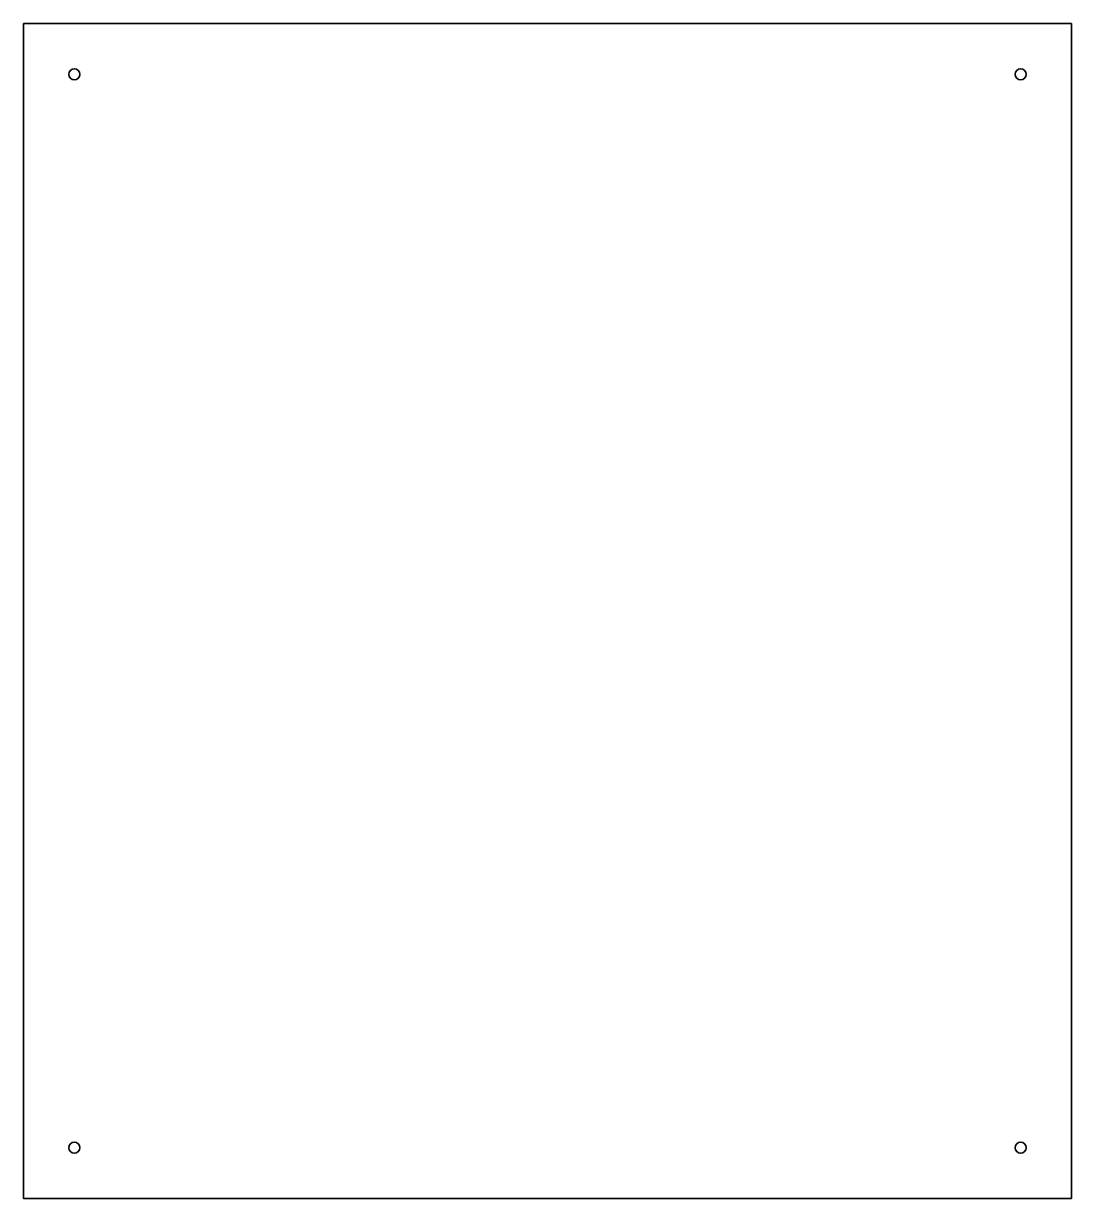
# Model space of a CAD drawing. Header units: millimetres. Extents: x 5 to 665, y -745 to -5.
import ezdxf

# ---------------------------------------------------------------- set-up
doc = ezdxf.new("R2010")
doc.units = ezdxf.units.MM
doc.header["$MEASUREMENT"] = 0
doc.layers.add('Layer 1', color=7, linetype='Continuous')

# ---------------------------------------------------------------- blocks, each defined once
blk = doc.blocks.new('block 3')
at = {"layer": 'Layer 1', "color": 250, "lineweight": 35, "true_color": 0x1c1c1b}
for points in [[(37, -40.5), (38.93, -40.5), (40.5, -38.93), (40.5, -37), (40.5, -35.07), (38.93, -33.5), (37, -33.5), (35.07, -33.5), (33.5, -35.07), (33.5, -37), (33.5, -38.93), (35.07, -40.5), (37, -40.5)], [(633, -40.5), (631.07, -40.5), (629.5, -38.93), (629.5, -37), (629.5, -35.07), (631.07, -33.5), (633, -33.5), (634.93, -33.5), (636.5, -35.07), (636.5, -37), (636.5, -38.93), (634.93, -40.5), (633, -40.5)], [(37, -709.5), (38.93, -709.5), (40.5, -711.07), (40.5, -713), (40.5, -714.93), (38.93, -716.5), (37, -716.5), (35.07, -716.5), (33.5, -714.93), (33.5, -713), (33.5, -711.07), (35.07, -709.5), (37, -709.5)], [(633, -709.5), (631.07, -709.5), (629.5, -711.07), (629.5, -713), (629.5, -714.93), (631.07, -716.5), (633, -716.5), (634.93, -716.5), (636.5, -714.93), (636.5, -713), (636.5, -711.07), (634.93, -709.5), (633, -709.5)]]:
    blk.add_open_spline(points, degree=3, knots=[0, 0, 0, 0, 1, 1, 1, 2, 2, 2, 3, 3, 3, 4, 4, 4, 4], dxfattribs=at)
blk = doc.blocks.new('block 2')
at = {"layer": 'Layer 1', "color": 250, "lineweight": 35, "true_color": 0x1c1c1b}
blk.add_lwpolyline([(665, -745), (5, -745), (5, -5), (665, -5), (665, -745)], dxfattribs=at)
at = {"layer": 'Layer 1'}
blk.add_blockref('block 3', (0, 0), dxfattribs=at)

msp = doc.modelspace()

# ---------------------------------------------------------------- block references
at = {"layer": 'Layer 1'}
msp.add_blockref('block 2', (0, 0), dxfattribs=at)

doc.saveas('drawing.dxf')
